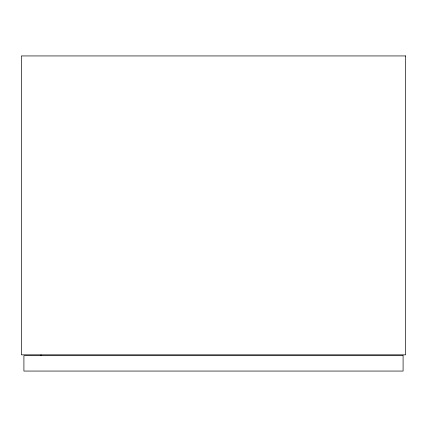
<?xml version="1.0" encoding="UTF-8"?>
<svg xmlns="http://www.w3.org/2000/svg" width="427" height="427" viewBox="0 0 427 427"><rect width="100%" height="100%" fill="white"/><g stroke="black" fill="none" stroke-linecap="round" stroke-linejoin="round"><path stroke-width="0.64" d="M40.992 354.837L40.992 355.691M405.65 55.937L21.35 55.937L21.35 354.837L405.65 354.837L405.65 55.937M403.088 355.691L23.912 355.691L23.912 371.063L403.088 371.063L403.088 355.691"/></g></svg>
